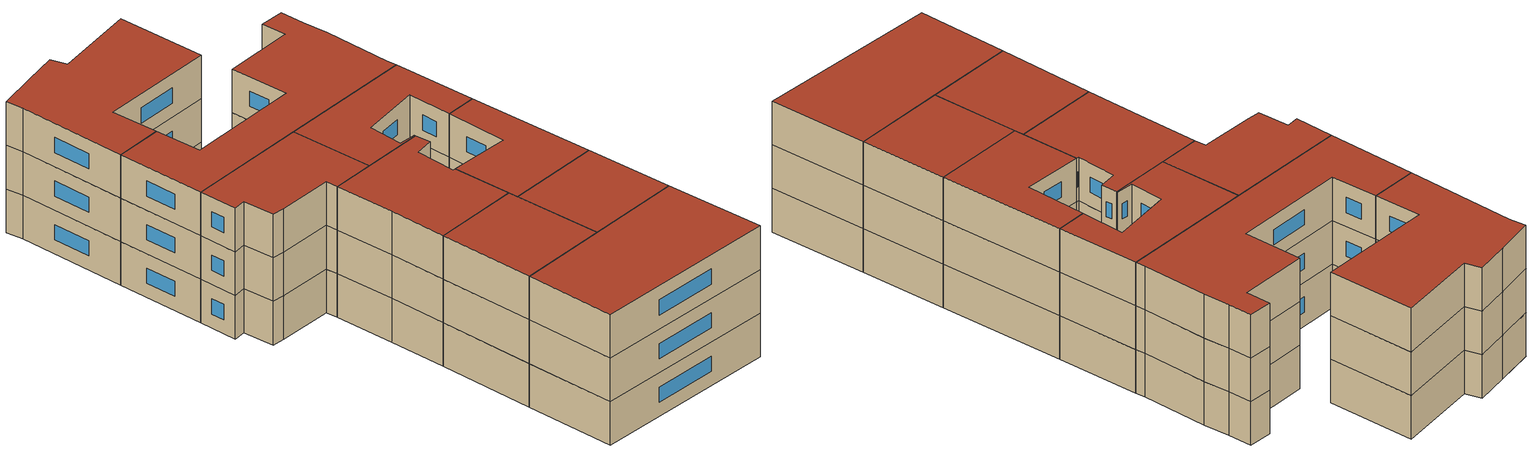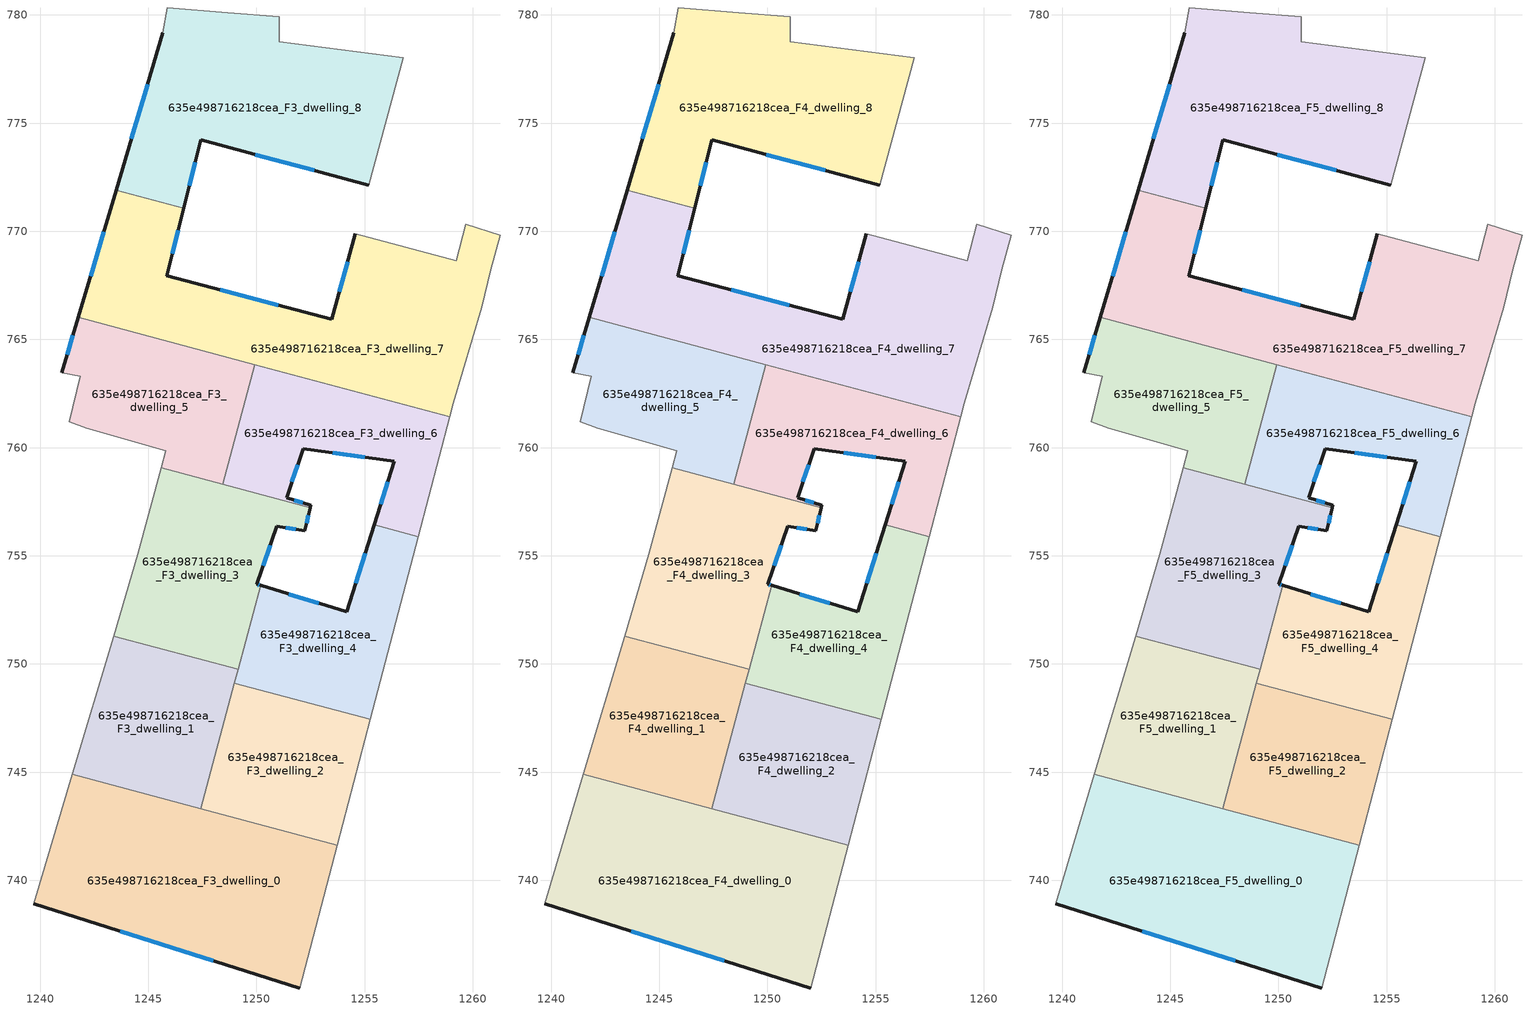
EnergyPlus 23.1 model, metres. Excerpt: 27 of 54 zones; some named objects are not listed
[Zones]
635e498716218cea_F3_dwelling_0
 floor to 635e498716218cea_F2_dwelling_0 (EU_floor_Construction): 1253.74,741.63 1252,735.02 1239.71,738.92 1241.49,744.91 z9
 wall outside (EU_wall_Construction): 1239.71,738.92 1252,735.02 z9:12
 wall adiabatic (EU_wall_Construction): 1252,735.02 1253.74,741.63 / 1241.49,744.91 1239.71,738.92 z9:12
 wall to 635e498716218cea_F3_dwelling_2 (EU_wall_Construction): 1253.74,741.63 1247.44,743.32 z9:12
 wall to 635e498716218cea_F3_dwelling_1 (EU_wall_Construction): 1247.44,743.32 1241.49,744.91 z9:12
 window (EU_Window_Construction): 1243.7,737.65 1248,736.29 z9.98:11.02
635e498716218cea_F3_dwelling_1
 floor to 635e498716218cea_F2_dwelling_1 (EU_floor_Construction): 1249.16,749.74 1247.44,743.32 1241.49,744.91 1243.4,751.29 z9
 wall adiabatic (EU_wall_Construction): 1243.4,751.29 1241.49,744.91 z9:12
 wall to 635e498716218cea_F3_dwelling_3 (EU_wall_Construction): 1249.16,749.74 1243.4,751.29 z9:12
 wall to 635e498716218cea_F3_dwelling_2 (EU_wall_Construction): 1247.44,743.32 1248.99,749.12 z9:12
 wall to 635e498716218cea_F3_dwelling_4 (EU_wall_Construction): 1248.99,749.12 1249.16,749.74 z9:12
635e498716218cea_F3_dwelling_2
 floor to 635e498716218cea_F2_dwelling_2 (EU_floor_Construction): 1255.26,747.44 1253.74,741.63 1247.44,743.32 1248.99,749.12 z9
 wall adiabatic (EU_wall_Construction): 1253.74,741.63 1255.26,747.44 z9:12
 wall to 635e498716218cea_F3_dwelling_4 (EU_wall_Construction): 1255.26,747.44 1248.99,749.12 z9:12
635e498716218cea_F3_dwelling_3
 floor to 635e498716218cea_F2_dwelling_3 (EU_floor_Construction): 1252.49,757.23 1252.24,756.16 1250.94,756.36 1250.03,753.68 1250.2,753.63 1249.16,749.74 1243.4,751.29 1244.53,755.07 1245.61,759.07 z9
 wall outside (EU_wall_Construction): 1250.2,753.63 1250.03,753.68 1250.94,756.36 1252.24,756.16 1252.49,757.23 z9:12
 wall adiabatic (EU_wall_Construction): 1245.61,759.07 1244.53,755.07 1243.4,751.29 z9:12
 wall to 635e498716218cea_F3_dwelling_4 (EU_wall_Construction): 1249.16,749.74 1250.2,753.63 z9:12
 wall to 635e498716218cea_F3_dwelling_6 (EU_wall_Construction): 1252.49,757.23 1248.44,758.31 z9:12
 wall to 635e498716218cea_F3_dwelling_5 (EU_wall_Construction): 1248.44,758.31 1245.61,759.07 z9:12
 window (EU_Window_Construction): 1252.32,756.5 1252.41,756.88 / 1251.36,756.29 1251.82,756.22 / 1250.33,754.55 1250.65,755.49 / 1250.14,753.65 1250.08,753.66 z9.98:11.02
635e498716218cea_F3_dwelling_4
 floor to 635e498716218cea_F2_dwelling_4 (EU_floor_Construction): 1257.49,755.89 1255.26,747.44 1248.99,749.12 1250.2,753.63 1254.17,752.41 1255.45,756.44 z9
 wall outside (EU_wall_Construction): 1255.45,756.44 1254.17,752.41 1250.2,753.63 z9:12
 wall adiabatic (EU_wall_Construction): 1255.26,747.44 1257.49,755.89 z9:12
 wall to 635e498716218cea_F3_dwelling_6 (EU_wall_Construction): 1257.49,755.89 1255.45,756.44 z9:12
 window (EU_Window_Construction): 1252.88,752.81 1251.49,753.23 / 1255.03,755.13 1254.58,753.72 z9.98:11.02
635e498716218cea_F3_dwelling_5
 floor to 635e498716218cea_F2_dwelling_5 (EU_floor_Construction): 1249.92,763.84 1248.44,758.31 1245.61,759.07 1245.82,759.85 1242.17,760.9 1241.35,761.2 1241.87,763.3 1241.01,763.47 1241.77,766.02 z9
 wall outside (EU_wall_Construction): 1241.77,766.02 1241.01,763.47 z9:12
 wall adiabatic (EU_wall_Construction): 1241.01,763.47 1241.87,763.3 1241.35,761.2 1242.17,760.9 1245.82,759.85 1245.61,759.07 z9:12
 wall to 635e498716218cea_F3_dwelling_6 (EU_wall_Construction): 1248.44,758.31 1249.92,763.84 z9:12
 wall to 635e498716218cea_F3_dwelling_7 (EU_wall_Construction): 1249.92,763.84 1241.77,766.02 z9:12
 window (EU_Window_Construction): 1241.52,765.19 1241.26,764.3 z9.98:11.02
635e498716218cea_F3_dwelling_6
 floor to 635e498716218cea_F2_dwelling_6 (EU_floor_Construction): 1258.94,761.42 1257.49,755.89 1255.45,756.44 1256.38,759.37 1252.17,759.95 1251.4,757.69 1252.51,757.33 1252.49,757.23 1248.44,758.31 1249.92,763.84 z9
 wall outside (EU_wall_Construction): 1252.49,757.23 1252.51,757.33 1251.4,757.69 1252.17,759.95 1256.38,759.37 1255.45,756.44 z9:12
 wall adiabatic (EU_wall_Construction): 1257.49,755.89 1258.94,761.42 z9:12
 wall to 635e498716218cea_F3_dwelling_7 (EU_wall_Construction): 1258.94,761.42 1249.92,763.84 z9:12
 window (EU_Window_Construction): 1251.65,758.42 1251.92,759.21 / 1252.15,757.45 1251.76,757.57 / 1256.08,758.42 1255.75,757.39 / 1253.54,759.76 1255.01,759.56 z9.98:11.02
635e498716218cea_F3_dwelling_7
 floor to 635e498716218cea_F2_dwelling_7 (EU_floor_Construction): 1261.28,769.82 1260.83,768.23 1260.42,766.48 1259.11,762.06 1258.94,761.42 1241.77,766.02 1243.52,771.91 1246.64,771.07 1245.86,767.95 1253.49,765.93 1254.57,769.88 1259.24,768.65 1259.68,770.32 z9
 wall outside (EU_wall_Construction): 1243.52,771.91 1241.77,766.02 / 1254.57,769.88 1253.49,765.93 1245.86,767.95 1246.64,771.07 z9:12
 wall adiabatic (EU_wall_Construction): 1258.94,761.42 1259.11,762.06 1260.42,766.48 1260.83,768.23 1261.28,769.82 1259.68,770.32 1259.24,768.65 1254.57,769.88 z9:12
 wall to 635e498716218cea_F3_dwelling_8 (EU_wall_Construction): 1246.64,771.07 1243.52,771.91 z9:12
 window (EU_Window_Construction): 1242.95,769.99 1242.34,767.93 / 1246.11,768.96 1246.39,770.05 / 1251.01,766.59 1248.34,767.29 / 1254.22,768.6 1253.84,767.21 z9.98:11.02
635e498716218cea_F3_dwelling_8
 floor to 635e498716218cea_F2_dwelling_8 (EU_floor_Construction): 1256.78,778.02 1255.19,772.13 1247.44,774.23 1246.64,771.07 1243.52,771.91 1245.68,779.17 1245.89,780.32 1248.67,780.11 1251.07,779.92 1251.07,778.75 z9
 wall outside (EU_wall_Construction): 1246.64,771.07 1247.44,774.23 1255.19,772.13 / 1245.68,779.17 1243.52,771.91 z9:12
 wall adiabatic (EU_wall_Construction): 1255.19,772.13 1256.78,778.02 1251.07,778.75 1251.07,779.92 1248.67,780.11 1245.89,780.32 1245.68,779.17 z9:12
 window (EU_Window_Construction): 1249.96,773.55 1252.67,772.81 / 1246.9,772.1 1247.18,773.2 / 1244.98,776.81 1244.22,774.27 z9.98:11.02
635e498716218cea_F4_dwelling_0
 floor to 635e498716218cea_F3_dwelling_0 (EU_floor_Construction): 1253.74,741.63 1252,735.02 1239.71,738.92 1241.49,744.91 z12
 wall outside (EU_wall_Construction): 1239.71,738.92 1252,735.02 z12:15
 wall adiabatic (EU_wall_Construction): 1252,735.02 1253.74,741.63 / 1241.49,744.91 1239.71,738.92 z12:15
 wall to 635e498716218cea_F4_dwelling_2 (EU_wall_Construction): 1253.74,741.63 1247.44,743.32 z12:15
 wall to 635e498716218cea_F4_dwelling_1 (EU_wall_Construction): 1247.44,743.32 1241.49,744.91 z12:15
 window (EU_Window_Construction): 1243.7,737.65 1248,736.29 z12.98:14.02
635e498716218cea_F4_dwelling_1
 floor to 635e498716218cea_F3_dwelling_1 (EU_floor_Construction): 1249.16,749.74 1247.44,743.32 1241.49,744.91 1243.4,751.29 z12
 wall adiabatic (EU_wall_Construction): 1243.4,751.29 1241.49,744.91 z12:15
 wall to 635e498716218cea_F4_dwelling_3 (EU_wall_Construction): 1249.16,749.74 1243.4,751.29 z12:15
 wall to 635e498716218cea_F4_dwelling_2 (EU_wall_Construction): 1247.44,743.32 1248.99,749.12 z12:15
 wall to 635e498716218cea_F4_dwelling_4 (EU_wall_Construction): 1248.99,749.12 1249.16,749.74 z12:15
635e498716218cea_F4_dwelling_2
 floor to 635e498716218cea_F3_dwelling_2 (EU_floor_Construction): 1255.26,747.44 1253.74,741.63 1247.44,743.32 1248.99,749.12 z12
 wall adiabatic (EU_wall_Construction): 1253.74,741.63 1255.26,747.44 z12:15
 wall to 635e498716218cea_F4_dwelling_4 (EU_wall_Construction): 1255.26,747.44 1248.99,749.12 z12:15
635e498716218cea_F4_dwelling_3
 floor to 635e498716218cea_F3_dwelling_3 (EU_floor_Construction): 1252.49,757.23 1252.24,756.16 1250.94,756.36 1250.03,753.68 1250.2,753.63 1249.16,749.74 1243.4,751.29 1244.53,755.07 1245.61,759.07 z12
 wall outside (EU_wall_Construction): 1250.2,753.63 1250.03,753.68 1250.94,756.36 1252.24,756.16 1252.49,757.23 z12:15
 wall adiabatic (EU_wall_Construction): 1245.61,759.07 1244.53,755.07 1243.4,751.29 z12:15
 wall to 635e498716218cea_F4_dwelling_4 (EU_wall_Construction): 1249.16,749.74 1250.2,753.63 z12:15
 wall to 635e498716218cea_F4_dwelling_6 (EU_wall_Construction): 1252.49,757.23 1248.44,758.31 z12:15
 wall to 635e498716218cea_F4_dwelling_5 (EU_wall_Construction): 1248.44,758.31 1245.61,759.07 z12:15
 window (EU_Window_Construction): 1252.32,756.5 1252.41,756.88 / 1251.36,756.29 1251.82,756.22 / 1250.33,754.55 1250.65,755.49 / 1250.14,753.65 1250.08,753.66 z12.98:14.02
635e498716218cea_F4_dwelling_4
 floor to 635e498716218cea_F3_dwelling_4 (EU_floor_Construction): 1257.49,755.89 1255.26,747.44 1248.99,749.12 1250.2,753.63 1254.17,752.41 1255.45,756.44 z12
 wall outside (EU_wall_Construction): 1255.45,756.44 1254.17,752.41 1250.2,753.63 z12:15
 wall adiabatic (EU_wall_Construction): 1255.26,747.44 1257.49,755.89 z12:15
 wall to 635e498716218cea_F4_dwelling_6 (EU_wall_Construction): 1257.49,755.89 1255.45,756.44 z12:15
 window (EU_Window_Construction): 1252.88,752.81 1251.49,753.23 / 1255.03,755.13 1254.58,753.72 z12.98:14.02
635e498716218cea_F4_dwelling_5
 floor to 635e498716218cea_F3_dwelling_5 (EU_floor_Construction): 1249.92,763.84 1248.44,758.31 1245.61,759.07 1245.82,759.85 1242.17,760.9 1241.35,761.2 1241.87,763.3 1241.01,763.47 1241.77,766.02 z12
 wall outside (EU_wall_Construction): 1241.77,766.02 1241.01,763.47 z12:15
 wall adiabatic (EU_wall_Construction): 1241.01,763.47 1241.87,763.3 1241.35,761.2 1242.17,760.9 1245.82,759.85 1245.61,759.07 z12:15
 wall to 635e498716218cea_F4_dwelling_6 (EU_wall_Construction): 1248.44,758.31 1249.92,763.84 z12:15
 wall to 635e498716218cea_F4_dwelling_7 (EU_wall_Construction): 1249.92,763.84 1241.77,766.02 z12:15
 window (EU_Window_Construction): 1241.52,765.19 1241.26,764.3 z12.98:14.02
635e498716218cea_F4_dwelling_6
 floor to 635e498716218cea_F3_dwelling_6 (EU_floor_Construction): 1258.94,761.42 1257.49,755.89 1255.45,756.44 1256.38,759.37 1252.17,759.95 1251.4,757.69 1252.51,757.33 1252.49,757.23 1248.44,758.31 1249.92,763.84 z12
 wall outside (EU_wall_Construction): 1252.49,757.23 1252.51,757.33 1251.4,757.69 1252.17,759.95 1256.38,759.37 1255.45,756.44 z12:15
 wall adiabatic (EU_wall_Construction): 1257.49,755.89 1258.94,761.42 z12:15
 wall to 635e498716218cea_F4_dwelling_7 (EU_wall_Construction): 1258.94,761.42 1249.92,763.84 z12:15
 window (EU_Window_Construction): 1251.65,758.42 1251.92,759.21 / 1252.15,757.45 1251.76,757.57 / 1256.08,758.42 1255.75,757.39 / 1253.54,759.76 1255.01,759.56 z12.98:14.02
635e498716218cea_F4_dwelling_7
 floor to 635e498716218cea_F3_dwelling_7 (EU_floor_Construction): 1261.28,769.82 1260.83,768.23 1260.42,766.48 1259.11,762.06 1258.94,761.42 1241.77,766.02 1243.52,771.91 1246.64,771.07 1245.86,767.95 1253.49,765.93 1254.57,769.88 1259.24,768.65 1259.68,770.32 z12
 wall outside (EU_wall_Construction): 1243.52,771.91 1241.77,766.02 / 1254.57,769.88 1253.49,765.93 1245.86,767.95 1246.64,771.07 z12:15
 wall adiabatic (EU_wall_Construction): 1258.94,761.42 1259.11,762.06 1260.42,766.48 1260.83,768.23 1261.28,769.82 1259.68,770.32 1259.24,768.65 1254.57,769.88 z12:15
 wall to 635e498716218cea_F4_dwelling_8 (EU_wall_Construction): 1246.64,771.07 1243.52,771.91 z12:15
 window (EU_Window_Construction): 1242.95,769.99 1242.34,767.93 / 1246.11,768.96 1246.39,770.05 / 1251.01,766.59 1248.34,767.29 / 1254.22,768.6 1253.84,767.21 z12.98:14.02
635e498716218cea_F4_dwelling_8
 floor to 635e498716218cea_F3_dwelling_8 (EU_floor_Construction): 1256.78,778.02 1255.19,772.13 1247.44,774.23 1246.64,771.07 1243.52,771.91 1245.68,779.17 1245.89,780.32 1248.67,780.11 1251.07,779.92 1251.07,778.75 z12
 wall outside (EU_wall_Construction): 1246.64,771.07 1247.44,774.23 1255.19,772.13 / 1245.68,779.17 1243.52,771.91 z12:15
 wall adiabatic (EU_wall_Construction): 1255.19,772.13 1256.78,778.02 1251.07,778.75 1251.07,779.92 1248.67,780.11 1245.89,780.32 1245.68,779.17 z12:15
 window (EU_Window_Construction): 1249.96,773.55 1252.67,772.81 / 1246.9,772.1 1247.18,773.2 / 1244.98,776.81 1244.22,774.27 z12.98:14.02
635e498716218cea_F5_dwelling_0
 floor to 635e498716218cea_F4_dwelling_0 (EU_floor_Construction): 1253.74,741.63 1252,735.02 1239.71,738.92 1241.49,744.91 z15
 wall outside (EU_wall_Construction): 1239.71,738.92 1252,735.02 z15:18
 wall adiabatic (EU_wall_Construction): 1252,735.02 1253.74,741.63 / 1241.49,744.91 1239.71,738.92 z15:18
 wall to 635e498716218cea_F5_dwelling_2 (EU_wall_Construction): 1253.74,741.63 1247.44,743.32 z15:18
 wall to 635e498716218cea_F5_dwelling_1 (EU_wall_Construction): 1247.44,743.32 1241.49,744.91 z15:18
 window (EU_Window_Construction): 1243.7,737.65 1248,736.29 z15.98:17.02
 roof outside (EU_roof_Construction): 1252,735.02 1253.74,741.63 1241.49,744.91 1239.71,738.92 z18
635e498716218cea_F5_dwelling_1
 floor to 635e498716218cea_F4_dwelling_1 (EU_floor_Construction): 1249.16,749.74 1247.44,743.32 1241.49,744.91 1243.4,751.29 z15
 wall adiabatic (EU_wall_Construction): 1243.4,751.29 1241.49,744.91 z15:18
 wall to 635e498716218cea_F5_dwelling_3 (EU_wall_Construction): 1249.16,749.74 1243.4,751.29 z15:18
 wall to 635e498716218cea_F5_dwelling_2 (EU_wall_Construction): 1247.44,743.32 1248.99,749.12 z15:18
 wall to 635e498716218cea_F5_dwelling_4 (EU_wall_Construction): 1248.99,749.12 1249.16,749.74 z15:18
 roof outside (EU_roof_Construction): 1247.44,743.32 1249.16,749.74 1243.4,751.29 1241.49,744.91 z18
635e498716218cea_F5_dwelling_2
 floor to 635e498716218cea_F4_dwelling_2 (EU_floor_Construction): 1255.26,747.44 1253.74,741.63 1247.44,743.32 1248.99,749.12 z15
 wall adiabatic (EU_wall_Construction): 1253.74,741.63 1255.26,747.44 z15:18
 wall to 635e498716218cea_F5_dwelling_4 (EU_wall_Construction): 1255.26,747.44 1248.99,749.12 z15:18
 roof outside (EU_roof_Construction): 1253.74,741.63 1255.26,747.44 1248.99,749.12 1247.44,743.32 z18
635e498716218cea_F5_dwelling_3
 floor to 635e498716218cea_F4_dwelling_3 (EU_floor_Construction): 1252.49,757.23 1252.24,756.16 1250.94,756.36 1250.03,753.68 1250.2,753.63 1249.16,749.74 1243.4,751.29 1244.53,755.07 1245.61,759.07 z15
 wall outside (EU_wall_Construction): 1250.2,753.63 1250.03,753.68 1250.94,756.36 1252.24,756.16 1252.49,757.23 z15:18
 wall adiabatic (EU_wall_Construction): 1245.61,759.07 1244.53,755.07 1243.4,751.29 z15:18
 wall to 635e498716218cea_F5_dwelling_4 (EU_wall_Construction): 1249.16,749.74 1250.2,753.63 z15:18
 wall to 635e498716218cea_F5_dwelling_6 (EU_wall_Construction): 1252.49,757.23 1248.44,758.31 z15:18
 wall to 635e498716218cea_F5_dwelling_5 (EU_wall_Construction): 1248.44,758.31 1245.61,759.07 z15:18
 window (EU_Window_Construction): 1252.32,756.5 1252.41,756.88 / 1251.36,756.29 1251.82,756.22 / 1250.33,754.55 1250.65,755.49 / 1250.14,753.65 1250.08,753.66 z15.98:17.02
 roof outside (EU_roof_Construction): 1249.16,749.74 1250.2,753.63 1250.03,753.68 1250.94,756.36 1252.24,756.16 1252.49,757.23 1245.61,759.07 1244.53,755.07 1243.4,751.29 z18
635e498716218cea_F5_dwelling_4
 floor to 635e498716218cea_F4_dwelling_4 (EU_floor_Construction): 1257.49,755.89 1255.26,747.44 1248.99,749.12 1250.2,753.63 1254.17,752.41 1255.45,756.44 z15
 wall outside (EU_wall_Construction): 1255.45,756.44 1254.17,752.41 1250.2,753.63 z15:18
 wall adiabatic (EU_wall_Construction): 1255.26,747.44 1257.49,755.89 z15:18
 wall to 635e498716218cea_F5_dwelling_6 (EU_wall_Construction): 1257.49,755.89 1255.45,756.44 z15:18
 window (EU_Window_Construction): 1252.88,752.81 1251.49,753.23 / 1255.03,755.13 1254.58,753.72 z15.98:17.02
 roof outside (EU_roof_Construction): 1255.26,747.44 1257.49,755.89 1255.45,756.44 1254.17,752.41 1250.2,753.63 1248.99,749.12 z18
635e498716218cea_F5_dwelling_5
 floor to 635e498716218cea_F4_dwelling_5 (EU_floor_Construction): 1249.92,763.84 1248.44,758.31 1245.61,759.07 1245.82,759.85 1242.17,760.9 1241.35,761.2 1241.87,763.3 1241.01,763.47 1241.77,766.02 z15
 wall outside (EU_wall_Construction): 1241.77,766.02 1241.01,763.47 z15:18
 wall adiabatic (EU_wall_Construction): 1241.01,763.47 1241.87,763.3 1241.35,761.2 1242.17,760.9 1245.82,759.85 1245.61,759.07 z15:18
 wall to 635e498716218cea_F5_dwelling_6 (EU_wall_Construction): 1248.44,758.31 1249.92,763.84 z15:18
 wall to 635e498716218cea_F5_dwelling_7 (EU_wall_Construction): 1249.92,763.84 1241.77,766.02 z15:18
 window (EU_Window_Construction): 1241.52,765.19 1241.26,764.3 z15.98:17.02
 roof outside (EU_roof_Construction): 1248.44,758.31 1249.92,763.84 1241.77,766.02 1241.01,763.47 1241.87,763.3 1241.35,761.2 1242.17,760.9 1245.82,759.85 1245.61,759.07 z18
635e498716218cea_F5_dwelling_6
 floor to 635e498716218cea_F4_dwelling_6 (EU_floor_Construction): 1258.94,761.42 1257.49,755.89 1255.45,756.44 1256.38,759.37 1252.17,759.95 1251.4,757.69 1252.51,757.33 1252.49,757.23 1248.44,758.31 1249.92,763.84 z15
 wall outside (EU_wall_Construction): 1252.49,757.23 1252.51,757.33 1251.4,757.69 1252.17,759.95 1256.38,759.37 1255.45,756.44 z15:18
 wall adiabatic (EU_wall_Construction): 1257.49,755.89 1258.94,761.42 z15:18
 wall to 635e498716218cea_F5_dwelling_7 (EU_wall_Construction): 1258.94,761.42 1249.92,763.84 z15:18
 window (EU_Window_Construction): 1251.65,758.42 1251.92,759.21 / 1252.15,757.45 1251.76,757.57 / 1256.08,758.42 1255.75,757.39 / 1253.54,759.76 1255.01,759.56 z15.98:17.02
 roof outside (EU_roof_Construction): 1257.49,755.89 1258.94,761.42 1249.92,763.84 1248.44,758.31 1252.49,757.23 1252.51,757.33 1251.4,757.69 1252.17,759.95 1256.38,759.37 1255.45,756.44 z18
635e498716218cea_F5_dwelling_7
 floor to 635e498716218cea_F4_dwelling_7 (EU_floor_Construction): 1261.28,769.82 1260.83,768.23 1260.42,766.48 1259.11,762.06 1258.94,761.42 1241.77,766.02 1243.52,771.91 1246.64,771.07 1245.86,767.95 1253.49,765.93 1254.57,769.88 1259.24,768.65 1259.68,770.32 z15
 wall outside (EU_wall_Construction): 1243.52,771.91 1241.77,766.02 / 1254.57,769.88 1253.49,765.93 1245.86,767.95 1246.64,771.07 z15:18
 wall adiabatic (EU_wall_Construction): 1258.94,761.42 1259.11,762.06 1260.42,766.48 1260.83,768.23 1261.28,769.82 1259.68,770.32 1259.24,768.65 1254.57,769.88 z15:18
 wall to 635e498716218cea_F5_dwelling_8 (EU_wall_Construction): 1246.64,771.07 1243.52,771.91 z15:18
 window (EU_Window_Construction): 1242.95,769.99 1242.34,767.93 / 1246.11,768.96 1246.39,770.05 / 1251.01,766.59 1248.34,767.29 / 1254.22,768.6 1253.84,767.21 z15.98:17.02
 roof outside (EU_roof_Construction): 1259.11,762.06 1260.42,766.48 1260.83,768.23 1261.28,769.82 1259.68,770.32 1259.24,768.65 1254.57,769.88 1253.49,765.93 1245.86,767.95 1246.64,771.07 1243.52,771.91 1241.77,766.02 1258.94,761.42 z18
635e498716218cea_F5_dwelling_8
 floor to 635e498716218cea_F4_dwelling_8 (EU_floor_Construction): 1256.78,778.02 1255.19,772.13 1247.44,774.23 1246.64,771.07 1243.52,771.91 1245.68,779.17 1245.89,780.32 1248.67,780.11 1251.07,779.92 1251.07,778.75 z15
 wall outside (EU_wall_Construction): 1246.64,771.07 1247.44,774.23 1255.19,772.13 / 1245.68,779.17 1243.52,771.91 z15:18
 wall adiabatic (EU_wall_Construction): 1255.19,772.13 1256.78,778.02 1251.07,778.75 1251.07,779.92 1248.67,780.11 1245.89,780.32 1245.68,779.17 z15:18
 window (EU_Window_Construction): 1249.96,773.55 1252.67,772.81 / 1246.9,772.1 1247.18,773.2 / 1244.98,776.81 1244.22,774.27 z15.98:17.02
 roof outside (EU_roof_Construction): 1255.19,772.13 1256.78,778.02 1251.07,778.75 1251.07,779.92 1248.67,780.11 1245.89,780.32 1245.68,779.17 1243.52,771.91 1246.64,771.07 1247.44,774.23 z18
[Building]
EU S2 Campaign: North Axis=0; Terrain=City; Solar Distribution=FullExterior
[Site:Location]
Bologna: Latitude=44.5; Longitude=11.25; Time Zone=1; Elevation=37
[SizingPeriod:WeatherFileDays]
AnnualSizingPeriod: Begin Month=1; Begin Day of Month=1; End Month=12; End Day of Month=31; Day of Week for Start Day=Monday; Use Weather File Daylight Saving Period=No; Use Weather File Rain and Snow Indicators=No
[MATERIAL]
EU_InternalMass_Material: Roughness=MediumRough; Thickness=0.1; Conductivity=1; Density=1800; Specific Heat=900; Thermal Absorptance=0.9; Solar Absorptance=0.7; Visible Absorptance=0.7
[MATERIAL:NOMASS] Roughness=MediumRough; Thermal Absorptance=0.9; Solar Absorptance=0.7; Visible Absorptance=0.7
Name | Thermal Resistance
EU_wall_NoMass | 0.905828
EU_roof_NoMass | 0.37593
EU_floor_NoMass | 0.67114
[WINDOWMATERIAL:SIMPLEGLAZINGSYSTEM]
EU_Window_SimpleGlazing: UFactor=4.52486; Solar Heat Gain Coefficient=0.85; Visible Transmittance=0.85
[CONSTRUCTION]
EU_wall_Construction: EU_wall_NoMass
EU_roof_Construction: EU_roof_NoMass
EU_floor_Construction: EU_floor_NoMass
EU_Window_Construction: EU_Window_SimpleGlazing
EU_InternalMass_Construction: EU_InternalMass_Material
[ZONE] Type=1; Multiplier=1; Ceiling Height=autocalculate; Floor Area=autocalculate; Part of Total Floor Area=Yes
Name | Volume
635e498716218cea_F3_dwelling_0; 635e498716218cea_F4_dwelling_0; 635e498716218cea_F5_dwelling_0 | 250.764
635e498716218cea_F3_dwelling_1; 635e498716218cea_F4_dwelling_1; 635e498716218cea_F5_dwelling_1 | 120.874
635e498716218cea_F3_dwelling_2; 635e498716218cea_F4_dwelling_2; 635e498716218cea_F5_dwelling_2 | 117.201
635e498716218cea_F3_dwelling_3; 635e498716218cea_F4_dwelling_3; 635e498716218cea_F5_dwelling_3 | 146.446
635e498716218cea_F3_dwelling_4; 635e498716218cea_F4_dwelling_4; 635e498716218cea_F5_dwelling_4 | 116.984
635e498716218cea_F3_dwelling_5; 635e498716218cea_F4_dwelling_5; 635e498716218cea_F5_dwelling_5 | 125.372
635e498716218cea_F3_dwelling_6; 635e498716218cea_F4_dwelling_6; 635e498716218cea_F5_dwelling_6 | 125.377
635e498716218cea_F3_dwelling_7; 635e498716218cea_F4_dwelling_7; 635e498716218cea_F5_dwelling_7 | 276.975
635e498716218cea_F3_dwelling_8; 635e498716218cea_F4_dwelling_8; 635e498716218cea_F5_dwelling_8 | 224.563
[INTERNALMASS] Construction=EU_InternalMass_Construction
Name | Zone or ZoneList | Surface Area
635e498716218cea_F3_dwelling_0_EU_InternalMass | 635e498716218cea_F3_dwelling_0 | 83.5885
635e498716218cea_F3_dwelling_1_EU_InternalMass | 635e498716218cea_F3_dwelling_1 | 40.2913
635e498716218cea_F3_dwelling_2_EU_InternalMass | 635e498716218cea_F3_dwelling_2 | 39.0712
635e498716218cea_F3_dwelling_3_EU_InternalMass | 635e498716218cea_F3_dwelling_3 | 48.8146
635e498716218cea_F3_dwelling_4_EU_InternalMass | 635e498716218cea_F3_dwelling_4 | 38.9951
635e498716218cea_F3_dwelling_5_EU_InternalMass | 635e498716218cea_F3_dwelling_5 | 41.791
635e498716218cea_F3_dwelling_6_EU_InternalMass | 635e498716218cea_F3_dwelling_6 | 41.7925
635e498716218cea_F3_dwelling_7_EU_InternalMass | 635e498716218cea_F3_dwelling_7 | 92.3259
635e498716218cea_F3_dwelling_8_EU_InternalMass | 635e498716218cea_F3_dwelling_8 | 74.8547
635e498716218cea_F4_dwelling_0_EU_InternalMass | 635e498716218cea_F4_dwelling_0 | 83.5885
635e498716218cea_F4_dwelling_1_EU_InternalMass | 635e498716218cea_F4_dwelling_1 | 40.2913
635e498716218cea_F4_dwelling_2_EU_InternalMass | 635e498716218cea_F4_dwelling_2 | 39.0712
635e498716218cea_F4_dwelling_3_EU_InternalMass | 635e498716218cea_F4_dwelling_3 | 48.8146
635e498716218cea_F4_dwelling_4_EU_InternalMass | 635e498716218cea_F4_dwelling_4 | 38.9951
635e498716218cea_F4_dwelling_5_EU_InternalMass | 635e498716218cea_F4_dwelling_5 | 41.791
635e498716218cea_F4_dwelling_6_EU_InternalMass | 635e498716218cea_F4_dwelling_6 | 41.7925
635e498716218cea_F4_dwelling_7_EU_InternalMass | 635e498716218cea_F4_dwelling_7 | 92.3259
635e498716218cea_F4_dwelling_8_EU_InternalMass | 635e498716218cea_F4_dwelling_8 | 74.8547
635e498716218cea_F5_dwelling_0_EU_InternalMass | 635e498716218cea_F5_dwelling_0 | 83.5885
635e498716218cea_F5_dwelling_1_EU_InternalMass | 635e498716218cea_F5_dwelling_1 | 40.2913
635e498716218cea_F5_dwelling_2_EU_InternalMass | 635e498716218cea_F5_dwelling_2 | 39.0712
635e498716218cea_F5_dwelling_3_EU_InternalMass | 635e498716218cea_F5_dwelling_3 | 48.8146
635e498716218cea_F5_dwelling_4_EU_InternalMass | 635e498716218cea_F5_dwelling_4 | 38.9951
635e498716218cea_F5_dwelling_5_EU_InternalMass | 635e498716218cea_F5_dwelling_5 | 41.791
635e498716218cea_F5_dwelling_6_EU_InternalMass | 635e498716218cea_F5_dwelling_6 | 41.7925
635e498716218cea_F5_dwelling_7_EU_InternalMass | 635e498716218cea_F5_dwelling_7 | 92.3259
635e498716218cea_F5_dwelling_8_EU_InternalMass | 635e498716218cea_F5_dwelling_8 | 74.8547
[OTHEREQUIPMENT] Fuel Type=Electricity; Design Level Calculation Method=Watts/Area; Power per Zone Floor Area=1; Fraction Latent=0; Fraction Radiant=0; Fraction Lost=0; Carbon Dioxide Generation Rate=0; EndUse Subcategory=EU_Step8_InternalGains
Name | Zone or ZoneList or Space or SpaceList | Schedule
EU_Step8_InternalGain_635e498716218cea_F3_dwelling_0_f000 | 635e498716218cea_F3_dwelling_0 | EU_Step8_GainSchedule_635e498716218cea_F3_dwelling_0_f000
EU_Step8_InternalGain_635e498716218cea_F3_dwelling_1_f000 | 635e498716218cea_F3_dwelling_1 | EU_Step8_GainSchedule_635e498716218cea_F3_dwelling_1_f000
EU_Step8_InternalGain_635e498716218cea_F3_dwelling_2_f000 | 635e498716218cea_F3_dwelling_2 | EU_Step8_GainSchedule_635e498716218cea_F3_dwelling_2_f000
EU_Step8_InternalGain_635e498716218cea_F3_dwelling_3_f000 | 635e498716218cea_F3_dwelling_3 | EU_Step8_GainSchedule_635e498716218cea_F3_dwelling_3_f000
EU_Step8_InternalGain_635e498716218cea_F3_dwelling_4_f000 | 635e498716218cea_F3_dwelling_4 | EU_Step8_GainSchedule_635e498716218cea_F3_dwelling_4_f000
EU_Step8_InternalGain_635e498716218cea_F3_dwelling_5_f000 | 635e498716218cea_F3_dwelling_5 | EU_Step8_GainSchedule_635e498716218cea_F3_dwelling_5_f000
EU_Step8_InternalGain_635e498716218cea_F3_dwelling_6_f000 | 635e498716218cea_F3_dwelling_6 | EU_Step8_GainSchedule_635e498716218cea_F3_dwelling_6_f000
EU_Step8_InternalGain_635e498716218cea_F3_dwelling_7_f000 | 635e498716218cea_F3_dwelling_7 | EU_Step8_GainSchedule_635e498716218cea_F3_dwelling_7_f000
EU_Step8_InternalGain_635e498716218cea_F3_dwelling_8_f000 | 635e498716218cea_F3_dwelling_8 | EU_Step8_GainSchedule_635e498716218cea_F3_dwelling_8_f000
EU_Step8_InternalGain_635e498716218cea_F4_dwelling_0_f000 | 635e498716218cea_F4_dwelling_0 | EU_Step8_GainSchedule_635e498716218cea_F4_dwelling_0_f000
EU_Step8_InternalGain_635e498716218cea_F4_dwelling_1_f000 | 635e498716218cea_F4_dwelling_1 | EU_Step8_GainSchedule_635e498716218cea_F4_dwelling_1_f000
EU_Step8_InternalGain_635e498716218cea_F4_dwelling_2_f000 | 635e498716218cea_F4_dwelling_2 | EU_Step8_GainSchedule_635e498716218cea_F4_dwelling_2_f000
EU_Step8_InternalGain_635e498716218cea_F4_dwelling_3_f000 | 635e498716218cea_F4_dwelling_3 | EU_Step8_GainSchedule_635e498716218cea_F4_dwelling_3_f000
EU_Step8_InternalGain_635e498716218cea_F4_dwelling_4_f000 | 635e498716218cea_F4_dwelling_4 | EU_Step8_GainSchedule_635e498716218cea_F4_dwelling_4_f000
EU_Step8_InternalGain_635e498716218cea_F4_dwelling_5_f000 | 635e498716218cea_F4_dwelling_5 | EU_Step8_GainSchedule_635e498716218cea_F4_dwelling_5_f000
EU_Step8_InternalGain_635e498716218cea_F4_dwelling_6_f000 | 635e498716218cea_F4_dwelling_6 | EU_Step8_GainSchedule_635e498716218cea_F4_dwelling_6_f000
EU_Step8_InternalGain_635e498716218cea_F4_dwelling_7_f000 | 635e498716218cea_F4_dwelling_7 | EU_Step8_GainSchedule_635e498716218cea_F4_dwelling_7_f000
EU_Step8_InternalGain_635e498716218cea_F4_dwelling_8_f000 | 635e498716218cea_F4_dwelling_8 | EU_Step8_GainSchedule_635e498716218cea_F4_dwelling_8_f000
EU_Step8_InternalGain_635e498716218cea_F5_dwelling_0_f000 | 635e498716218cea_F5_dwelling_0 | EU_Step8_GainSchedule_635e498716218cea_F5_dwelling_0_f000
EU_Step8_InternalGain_635e498716218cea_F5_dwelling_1_f000 | 635e498716218cea_F5_dwelling_1 | EU_Step8_GainSchedule_635e498716218cea_F5_dwelling_1_f000
EU_Step8_InternalGain_635e498716218cea_F5_dwelling_2_f000 | 635e498716218cea_F5_dwelling_2 | EU_Step8_GainSchedule_635e498716218cea_F5_dwelling_2_f000
EU_Step8_InternalGain_635e498716218cea_F5_dwelling_3_f000 | 635e498716218cea_F5_dwelling_3 | EU_Step8_GainSchedule_635e498716218cea_F5_dwelling_3_f000
EU_Step8_InternalGain_635e498716218cea_F5_dwelling_4_f000 | 635e498716218cea_F5_dwelling_4 | EU_Step8_GainSchedule_635e498716218cea_F5_dwelling_4_f000
EU_Step8_InternalGain_635e498716218cea_F5_dwelling_5_f000 | 635e498716218cea_F5_dwelling_5 | EU_Step8_GainSchedule_635e498716218cea_F5_dwelling_5_f000
EU_Step8_InternalGain_635e498716218cea_F5_dwelling_6_f000 | 635e498716218cea_F5_dwelling_6 | EU_Step8_GainSchedule_635e498716218cea_F5_dwelling_6_f000
EU_Step8_InternalGain_635e498716218cea_F5_dwelling_7_f000 | 635e498716218cea_F5_dwelling_7 | EU_Step8_GainSchedule_635e498716218cea_F5_dwelling_7_f000
EU_Step8_InternalGain_635e498716218cea_F5_dwelling_8_f000 | 635e498716218cea_F5_dwelling_8 | EU_Step8_GainSchedule_635e498716218cea_F5_dwelling_8_f000
[ZONEVENTILATION:DESIGNFLOWRATE] Schedule=EU_AlwaysOn; Design Flow Rate Calculation Method=AirChanges/Hour; Air Changes per Hour=0.73129; Ventilation Type=Natural; Fan Pressure Rise=0; Fan Total Efficiency=1; Constant Term Coefficient=1; Temperature Term Coefficient=0; Velocity Term Coefficient=0; Velocity Squared Term Coefficient=0; Minimum Indoor Temperature=-100; Maximum Indoor Temperature=100; Delta Temperature=-100; Minimum Outdoor Temperature=-100; Maximum Outdoor Temperature=100; Maximum Wind Speed=40
Name | Zone or ZoneList or Space or SpaceList
EU_ConstantAir_635e498716218cea_F3_dwelling_0 | 635e498716218cea_F3_dwelling_0
EU_ConstantAir_635e498716218cea_F3_dwelling_1 | 635e498716218cea_F3_dwelling_1
EU_ConstantAir_635e498716218cea_F3_dwelling_2 | 635e498716218cea_F3_dwelling_2
EU_ConstantAir_635e498716218cea_F3_dwelling_3 | 635e498716218cea_F3_dwelling_3
EU_ConstantAir_635e498716218cea_F3_dwelling_4 | 635e498716218cea_F3_dwelling_4
EU_ConstantAir_635e498716218cea_F3_dwelling_5 | 635e498716218cea_F3_dwelling_5
EU_ConstantAir_635e498716218cea_F3_dwelling_6 | 635e498716218cea_F3_dwelling_6
EU_ConstantAir_635e498716218cea_F3_dwelling_7 | 635e498716218cea_F3_dwelling_7
EU_ConstantAir_635e498716218cea_F3_dwelling_8 | 635e498716218cea_F3_dwelling_8
EU_ConstantAir_635e498716218cea_F4_dwelling_0 | 635e498716218cea_F4_dwelling_0
EU_ConstantAir_635e498716218cea_F4_dwelling_1 | 635e498716218cea_F4_dwelling_1
EU_ConstantAir_635e498716218cea_F4_dwelling_2 | 635e498716218cea_F4_dwelling_2
EU_ConstantAir_635e498716218cea_F4_dwelling_3 | 635e498716218cea_F4_dwelling_3
EU_ConstantAir_635e498716218cea_F4_dwelling_4 | 635e498716218cea_F4_dwelling_4
EU_ConstantAir_635e498716218cea_F4_dwelling_5 | 635e498716218cea_F4_dwelling_5
EU_ConstantAir_635e498716218cea_F4_dwelling_6 | 635e498716218cea_F4_dwelling_6
EU_ConstantAir_635e498716218cea_F4_dwelling_7 | 635e498716218cea_F4_dwelling_7
EU_ConstantAir_635e498716218cea_F4_dwelling_8 | 635e498716218cea_F4_dwelling_8
EU_ConstantAir_635e498716218cea_F5_dwelling_0 | 635e498716218cea_F5_dwelling_0
EU_ConstantAir_635e498716218cea_F5_dwelling_1 | 635e498716218cea_F5_dwelling_1
EU_ConstantAir_635e498716218cea_F5_dwelling_2 | 635e498716218cea_F5_dwelling_2
EU_ConstantAir_635e498716218cea_F5_dwelling_3 | 635e498716218cea_F5_dwelling_3
EU_ConstantAir_635e498716218cea_F5_dwelling_4 | 635e498716218cea_F5_dwelling_4
EU_ConstantAir_635e498716218cea_F5_dwelling_5 | 635e498716218cea_F5_dwelling_5
EU_ConstantAir_635e498716218cea_F5_dwelling_6 | 635e498716218cea_F5_dwelling_6
EU_ConstantAir_635e498716218cea_F5_dwelling_7 | 635e498716218cea_F5_dwelling_7
EU_ConstantAir_635e498716218cea_F5_dwelling_8 | 635e498716218cea_F5_dwelling_8
[HVACTEMPLATE:ZONE:IDEALLOADSAIRSYSTEM] System Availability Schedule=EU_AlwaysOn; Maximum Heating Supply Air Temperature=50; Minimum Cooling Supply Air Temperature=13; Maximum Heating Supply Air Humidity Ratio=0.0156; Minimum Cooling Supply Air Humidity Ratio=0.0077; Heating Limit=NoLimit; Cooling Limit=NoLimit; Heating Availability Schedule=EU_AlwaysOn; Cooling Availability Schedule=EU_CoolingOff; Dehumidification Control Type=ConstantSensibleHeatRatio; Cooling Sensible Heat Ratio=0.7; Dehumidification Setpoint=60; Humidification Control Type=None; Humidification Setpoint=30; Outdoor Air Method=None; Outdoor Air Flow Rate per Person=0.00944; Outdoor Air Flow Rate per Zone Floor Area=0; Outdoor Air Flow Rate per Zone=0; Demand Controlled Ventilation Type=None; Outdoor Air Economizer Type=NoEconomizer; Heat Recovery Type=None; Sensible Heat Recovery Effectiveness=0.7; Latent Heat Recovery Effectiveness=0.65
Name | Template Thermostat
635e498716218cea_F3_dwelling_0 | EU_HeatOnly_635e498716218cea_F3_dwelling_0
635e498716218cea_F3_dwelling_1 | EU_HeatOnly_635e498716218cea_F3_dwelling_1
635e498716218cea_F3_dwelling_2 | EU_HeatOnly_635e498716218cea_F3_dwelling_2
635e498716218cea_F3_dwelling_3 | EU_HeatOnly_635e498716218cea_F3_dwelling_3
635e498716218cea_F3_dwelling_4 | EU_HeatOnly_635e498716218cea_F3_dwelling_4
635e498716218cea_F3_dwelling_5 | EU_HeatOnly_635e498716218cea_F3_dwelling_5
635e498716218cea_F3_dwelling_6 | EU_HeatOnly_635e498716218cea_F3_dwelling_6
635e498716218cea_F3_dwelling_7 | EU_HeatOnly_635e498716218cea_F3_dwelling_7
635e498716218cea_F3_dwelling_8 | EU_HeatOnly_635e498716218cea_F3_dwelling_8
635e498716218cea_F4_dwelling_0 | EU_HeatOnly_635e498716218cea_F4_dwelling_0
635e498716218cea_F4_dwelling_1 | EU_HeatOnly_635e498716218cea_F4_dwelling_1
635e498716218cea_F4_dwelling_2 | EU_HeatOnly_635e498716218cea_F4_dwelling_2
635e498716218cea_F4_dwelling_3 | EU_HeatOnly_635e498716218cea_F4_dwelling_3
635e498716218cea_F4_dwelling_4 | EU_HeatOnly_635e498716218cea_F4_dwelling_4
635e498716218cea_F4_dwelling_5 | EU_HeatOnly_635e498716218cea_F4_dwelling_5
635e498716218cea_F4_dwelling_6 | EU_HeatOnly_635e498716218cea_F4_dwelling_6
635e498716218cea_F4_dwelling_7 | EU_HeatOnly_635e498716218cea_F4_dwelling_7
635e498716218cea_F4_dwelling_8 | EU_HeatOnly_635e498716218cea_F4_dwelling_8
635e498716218cea_F5_dwelling_0 | EU_HeatOnly_635e498716218cea_F5_dwelling_0
635e498716218cea_F5_dwelling_1 | EU_HeatOnly_635e498716218cea_F5_dwelling_1
635e498716218cea_F5_dwelling_2 | EU_HeatOnly_635e498716218cea_F5_dwelling_2
635e498716218cea_F5_dwelling_3 | EU_HeatOnly_635e498716218cea_F5_dwelling_3
635e498716218cea_F5_dwelling_4 | EU_HeatOnly_635e498716218cea_F5_dwelling_4
635e498716218cea_F5_dwelling_5 | EU_HeatOnly_635e498716218cea_F5_dwelling_5
635e498716218cea_F5_dwelling_6 | EU_HeatOnly_635e498716218cea_F5_dwelling_6
635e498716218cea_F5_dwelling_7 | EU_HeatOnly_635e498716218cea_F5_dwelling_7
635e498716218cea_F5_dwelling_8 | EU_HeatOnly_635e498716218cea_F5_dwelling_8
[SIZING:ZONE] Zone Cooling Design Supply Air Temperature Input Method=SupplyAirTemperature; Zone Cooling Design Supply Air Temperature=13; Zone Heating Design Supply Air Temperature Input Method=SupplyAirTemperature; Zone Heating Design Supply Air Temperature=50; Zone Cooling Design Supply Air Humidity Ratio=0.008; Zone Heating Design Supply Air Humidity Ratio=0.008; Cooling Design Air Flow Method=DesignDay; Cooling Design Air Flow Rate=0; Cooling Minimum Air Flow per Zone Floor Area=0.000762; Cooling Minimum Air Flow=0; Cooling Minimum Air Flow Fraction=0.2; Heating Design Air Flow Method=DesignDay; Heating Design Air Flow Rate=0; Heating Maximum Air Flow per Zone Floor Area=0.002032; Heating Maximum Air Flow=0.141576; Heating Maximum Air Flow Fraction=0.3; Account for Dedicated Outdoor Air System=No; Dedicated Outdoor Air System Control Strategy=NeutralSupplyAir; Dedicated Outdoor Air Low Setpoint Temperature for Design=autosize; Dedicated Outdoor Air High Setpoint Temperature for Design=autosize; Zone Load Sizing Method=Sensible Load Only No Latent Load; Zone Latent Cooling Design Supply Air Humidity Ratio Input Method=HumidityRatioDifference; Zone Cooling Design Supply Air Humidity Ratio Difference=0.005; Zone Latent Heating Design Supply Air Humidity Ratio Input Method=HumidityRatioDifference; Zone Humidification Design Supply Air Humidity Ratio Difference=0.005
635e498716218cea_F3_dwelling_0; 635e498716218cea_F3_dwelling_1; 635e498716218cea_F3_dwelling_2; 635e498716218cea_F3_dwelling_3; 635e498716218cea_F3_dwelling_4; 635e498716218cea_F3_dwelling_5; 635e498716218cea_F3_dwelling_6; 635e498716218cea_F3_dwelling_7; 635e498716218cea_F3_dwelling_8; 635e498716218cea_F4_dwelling_0; 635e498716218cea_F4_dwelling_1; 635e498716218cea_F4_dwelling_2; 635e498716218cea_F4_dwelling_3; 635e498716218cea_F4_dwelling_4; 635e498716218cea_F4_dwelling_5; 635e498716218cea_F4_dwelling_6; 635e498716218cea_F4_dwelling_7; 635e498716218cea_F4_dwelling_8; 635e498716218cea_F5_dwelling_0; 635e498716218cea_F5_dwelling_1; 635e498716218cea_F5_dwelling_2; 635e498716218cea_F5_dwelling_3; 635e498716218cea_F5_dwelling_4; 635e498716218cea_F5_dwelling_5; 635e498716218cea_F5_dwelling_6; 635e498716218cea_F5_dwelling_7; 635e498716218cea_F5_dwelling_8
[SCHEDULE:CONSTANT]
Name | Hourly Value
EU_AlwaysOn | 1
EU_CoolingOff | 0
[SCHEDULE:FILE] Column Number=1; Rows to Skip at Top=0; Number of Hours of Data=8760; Column Separator=Comma; Interpolate to Timestep=No; Minutes per Item=60; Adjust Schedule for Daylight Savings=Yes
Name | File
EU_Step8_GainSchedule_635e498716218cea_F3_dwelling_0_f000 | ../../schedules/635e498716218cea/635e498716218cea_F3_dwelling_0_f000_gain.csv
EU_Step8_GainSchedule_635e498716218cea_F3_dwelling_1_f000 | ../../schedules/635e498716218cea/635e498716218cea_F3_dwelling_1_f000_gain.csv
EU_Step8_GainSchedule_635e498716218cea_F3_dwelling_2_f000 | ../../schedules/635e498716218cea/635e498716218cea_F3_dwelling_2_f000_gain.csv
EU_Step8_GainSchedule_635e498716218cea_F3_dwelling_3_f000 | ../../schedules/635e498716218cea/635e498716218cea_F3_dwelling_3_f000_gain.csv
EU_Step8_GainSchedule_635e498716218cea_F3_dwelling_4_f000 | ../../schedules/635e498716218cea/635e498716218cea_F3_dwelling_4_f000_gain.csv
EU_Step8_GainSchedule_635e498716218cea_F3_dwelling_5_f000 | ../../schedules/635e498716218cea/635e498716218cea_F3_dwelling_5_f000_gain.csv
EU_Step8_GainSchedule_635e498716218cea_F3_dwelling_6_f000 | ../../schedules/635e498716218cea/635e498716218cea_F3_dwelling_6_f000_gain.csv
EU_Step8_GainSchedule_635e498716218cea_F3_dwelling_7_f000 | ../../schedules/635e498716218cea/635e498716218cea_F3_dwelling_7_f000_gain.csv
EU_Step8_GainSchedule_635e498716218cea_F3_dwelling_8_f000 | ../../schedules/635e498716218cea/635e498716218cea_F3_dwelling_8_f000_gain.csv
EU_Step8_GainSchedule_635e498716218cea_F4_dwelling_0_f000 | ../../schedules/635e498716218cea/635e498716218cea_F4_dwelling_0_f000_gain.csv
EU_Step8_GainSchedule_635e498716218cea_F4_dwelling_1_f000 | ../../schedules/635e498716218cea/635e498716218cea_F4_dwelling_1_f000_gain.csv
EU_Step8_GainSchedule_635e498716218cea_F4_dwelling_2_f000 | ../../schedules/635e498716218cea/635e498716218cea_F4_dwelling_2_f000_gain.csv
EU_Step8_GainSchedule_635e498716218cea_F4_dwelling_3_f000 | ../../schedules/635e498716218cea/635e498716218cea_F4_dwelling_3_f000_gain.csv
EU_Step8_GainSchedule_635e498716218cea_F4_dwelling_4_f000 | ../../schedules/635e498716218cea/635e498716218cea_F4_dwelling_4_f000_gain.csv
EU_Step8_GainSchedule_635e498716218cea_F4_dwelling_5_f000 | ../../schedules/635e498716218cea/635e498716218cea_F4_dwelling_5_f000_gain.csv
EU_Step8_GainSchedule_635e498716218cea_F4_dwelling_6_f000 | ../../schedules/635e498716218cea/635e498716218cea_F4_dwelling_6_f000_gain.csv
EU_Step8_GainSchedule_635e498716218cea_F4_dwelling_7_f000 | ../../schedules/635e498716218cea/635e498716218cea_F4_dwelling_7_f000_gain.csv
EU_Step8_GainSchedule_635e498716218cea_F4_dwelling_8_f000 | ../../schedules/635e498716218cea/635e498716218cea_F4_dwelling_8_f000_gain.csv
EU_Step8_GainSchedule_635e498716218cea_F5_dwelling_0_f000 | ../../schedules/635e498716218cea/635e498716218cea_F5_dwelling_0_f000_gain.csv
EU_Step8_GainSchedule_635e498716218cea_F5_dwelling_1_f000 | ../../schedules/635e498716218cea/635e498716218cea_F5_dwelling_1_f000_gain.csv
EU_Step8_GainSchedule_635e498716218cea_F5_dwelling_2_f000 | ../../schedules/635e498716218cea/635e498716218cea_F5_dwelling_2_f000_gain.csv
EU_Step8_GainSchedule_635e498716218cea_F5_dwelling_3_f000 | ../../schedules/635e498716218cea/635e498716218cea_F5_dwelling_3_f000_gain.csv
EU_Step8_GainSchedule_635e498716218cea_F5_dwelling_4_f000 | ../../schedules/635e498716218cea/635e498716218cea_F5_dwelling_4_f000_gain.csv
EU_Step8_GainSchedule_635e498716218cea_F5_dwelling_5_f000 | ../../schedules/635e498716218cea/635e498716218cea_F5_dwelling_5_f000_gain.csv
EU_Step8_GainSchedule_635e498716218cea_F5_dwelling_6_f000 | ../../schedules/635e498716218cea/635e498716218cea_F5_dwelling_6_f000_gain.csv
EU_Step8_GainSchedule_635e498716218cea_F5_dwelling_7_f000 | ../../schedules/635e498716218cea/635e498716218cea_F5_dwelling_7_f000_gain.csv
EU_Step8_GainSchedule_635e498716218cea_F5_dwelling_8_f000 | ../../schedules/635e498716218cea/635e498716218cea_F5_dwelling_8_f000_gain.csv
